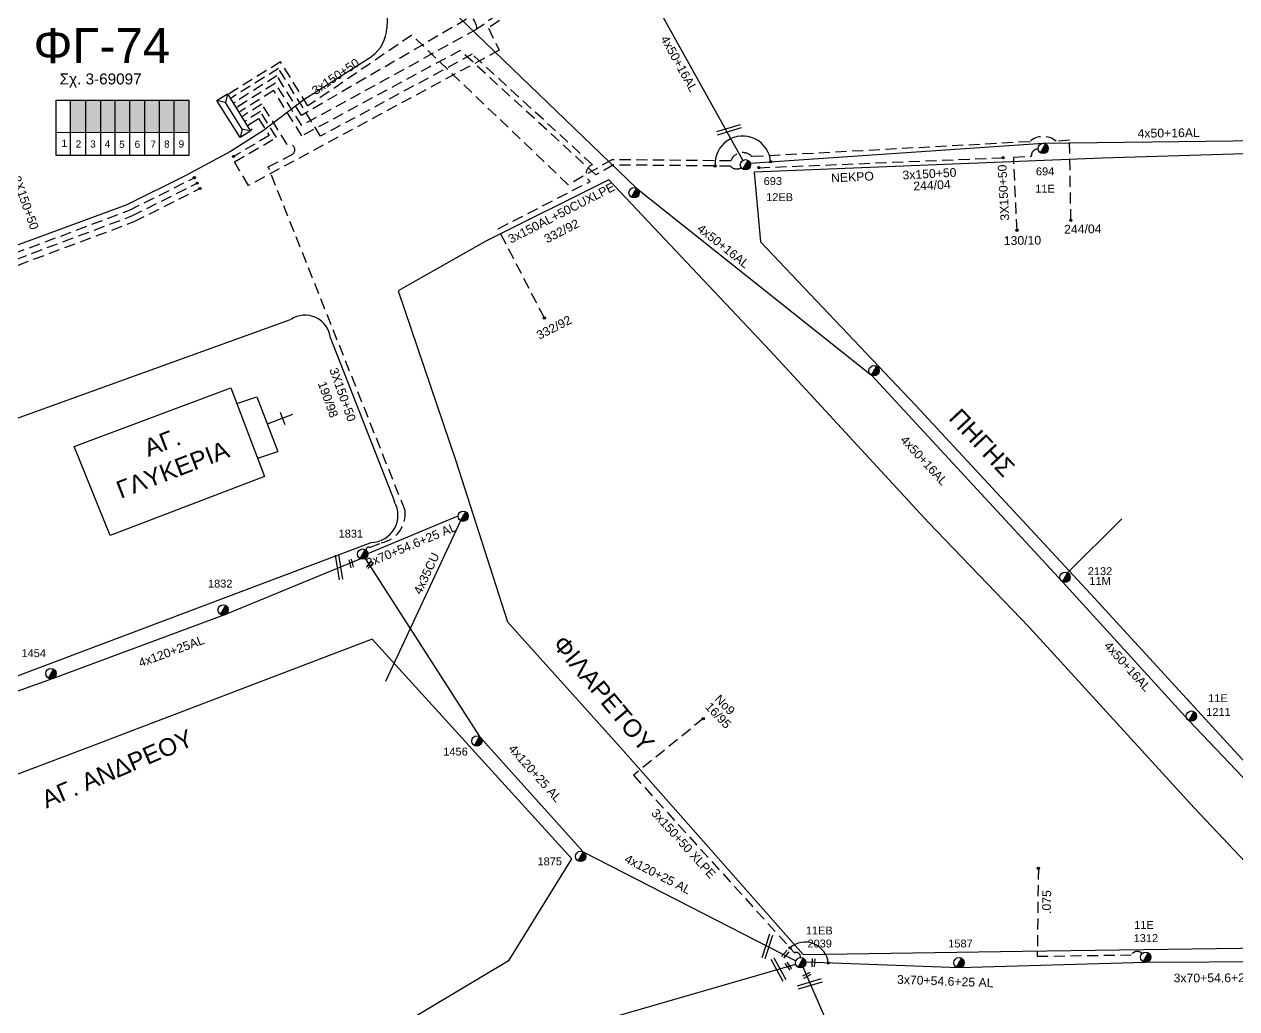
# Model space of a CAD drawing. Header units: millimetres. Extents: x -2590 to -1162, y 240 to 778.
# Drawn here: x -1747 to -1608.4, y 383.5 to 496 of the extents above; entities that cross this region are included whole.
import ezdxf
from ezdxf.enums import TextEntityAlignment as Align

# ---------------------------------------------------------------- set-up
doc = ezdxf.new("R2010")
doc.units = ezdxf.units.MM
doc.linetypes.add('DASHED', pattern=[19.05, 12.7, -6.35])
for name, color, linetype in [('3x150+50', 7, 'Continuous'), ('3x150+50 XLPE', 7, 'SYN_LINE'), ('3x150AL+50CU', 7, 'Continuous'), ('3x150AL+50CUXLPE', 7, 'Continuous'), ('4x35CU', 7, 'DASHED'), ('4x50 + 13_5', 7, 'SYN_LINE'), ('4x50+16AL', 7, 'Continuous'), ('Pillar OTE', 7, 'Continuous'), ('TEXT ΚΑΛΩΔΙΩΝ', 7, 'Continuous'), ('Άγνωστα', 7, 'Continuous'), ('ΑΓΝΩΣΤΟ ΕΝΑΕΡΙΟ ΚΑΛΩΔΙΟ', 7, 'Continuous'), ('ΑΓΝΩΣΤΟ ΥΠΟΓΕΙΟ ΚΑΛΩΔΙΟ', 7, 'DASHED'), ('Καλώδια ΧΤ   3x150AL+50CU', 7, 'DASHED'), ('Μηχανική τομή', 7, 'Continuous'), ('ΝΕΚΡΟ', 7, 'DASHED'), ('Στύλος ΦΜ', 7, 'Continuous'), ('Στύλος ΦΜ @ 1', 7, 'Continuous'), ('Συνδέσεις', 7, 'Continuous'), ('Συνεστραμμένα ΧΤ   3x70+54.6+25 AL', 7, 'SYN_LINE'), ('Συνεστραμμένα ΧΤ   4x120+25 AL', 7, 'SYN_LINE'), ('Τομή', 7, 'Continuous'), ('ΥΠΟΒΑΘΡΟ ΔΕΗ', 7, 'Continuous'), ('Υποσταθμός πόλεως', 7, 'Continuous'), ('Υπόβαθρο ΔΕΗ', 7, 'Continuous'), ('Υπόγεια Καλώδια Δικτύου ΧΤ   .075', 7, 'DASHED')]:
    doc.layers.add(name, color=color, linetype=linetype)
doc.styles.add('arial', font='ARIAL.TTF')
doc.styles.get("Standard").update_dxf_attribs({"font": 'ARIAL.TTF'})
doc.linetypes.add('SYN_LINE', pattern='A,0.5,-0.0001,["/\\/\\/\\/",Standard,S=0.1,R=0,X=0,Y=-0.05],-0.25', length=0.7501)

# ---------------------------------------------------------------- blocks, each defined once
blk = doc.blocks.new('ΥΠΑΡΧΩΝ ΤΣΙΜΕΝΤΕΝΙΟΣ ΣΤΥΛΟΣ')
at = {"layer": 'Στύλος ΦΜ'}
blk.add_hatch(color=256, dxfattribs=at).paths.add_polyline_path([(-1.29, -2.28, 0.574793), (2.62, 0, 0.268822), (1.3, 2.27)])
blk.add_line((-1.29, -2.28), (1.3, 2.27), dxfattribs=at)
blk.add_circle((0, 0), 2.62, dxfattribs=at)
at = {"layer": 'Στύλος ΦΜ', "flags": 4}
for tag, p in [('ΤΥΠΟΣ', (-4.91, 3.03)), ('ΑΡΙΘΜΟΣ', (-4.68, 8.05))]:
    blk.add_attdef(tag, p, '', height=4, dxfattribs=at)
blk = doc.blocks.new('ΥΠΟΣΤΑΘΜΟΣ ΠΟΛΕΩΣ 9 ΑΝΑΧΩΡΗΣΕΩΝ')
at = {"layer": 'Υποσταθμός πόλεως', "ltscale": 40}
for p, q in [((-9.63, -2.82), (-9.63, -4)), ((-7.12, -2.82), (-7.12, -4)), ((-4.84, -2.82), (-4.84, -4)), ((-2.36, -2.82), (-2.36, -4)), ((0.09, -2.82), (0.09, -4)), ((2.55, -2.82), (2.55, -4)), ((5.02, -2.82), (5.02, -4)), ((7.48, -2.82), (7.48, -4)), ((9.61, -2.82), (9.61, -4))]:
    blk.add_line(p, q, dxfattribs=at)
blk.add_lwpolyline([(-10.02, 2.82), (10.02, 2.82), (10.02, -2.82), (-10.02, -2.82)], close=True, dxfattribs=at)
for points in [[(-7.21, 0), (-10.02, 2.82)], [(-10.02, -2.82), (-7.21, 0)], [(-7.21, 0), (7.21, 0)], [(7.21, 0), (10.02, 2.82)], [(10.02, -2.82), (7.21, 0)]]:
    blk.add_lwpolyline(points, dxfattribs=at)
at = {"layer": 'Υποσταθμός πόλεως', "linetype": 'SYN_LINE', "ltscale": 40, "flags": 1}
for tag, p in [('ΜΕΤΑΣΧΗΜΑΤΙΣΜΟΣ', (10.79, 1.71)), ('ΙΣΧΥΣ', (10.77, -1.08)), ('ΑΡΙΘΜΟΣ', (10.89, -3.8))]:
    blk.add_attdef(tag, p, '', height=1.8, dxfattribs=at)
blk = doc.blocks.new('_ΣΥΝΔΕΣΗ')
at = {"layer": 'Συνδέσεις', "linetype": 'SYN_LINE', "ltscale": 40}
blk.add_hatch(color=256, dxfattribs=at).paths.add_polyline_path([(0.5, -0.01, 1), (-0.5, -0.01, 1)])
at = {"layer": 'Συνδέσεις'}
blk.add_circle((0, -0.01), 0.5, dxfattribs=at)
blk = doc.blocks.new('ΤΟΜΗ')
at = {"layer": 'Τομή', "ltscale": 40}
for p, q in [((-0.03, -1.92), (-11.4, -1.92)), ((-0.03, -3.42), (-11.4, -3.42))]:
    blk.add_line(p, q, dxfattribs=at)
blk = doc.blocks.new('ΜΗΧΑΝΙΚΗ ΤΟΜΗ')
at = {"layer": 'Μηχανική τομή', "ltscale": 40}
for p, q in [((0, 0.76), (-3.79, 0.76)), ((0, -0.34), (-3.79, -0.34))]:
    blk.add_line(p, q, dxfattribs=at)

msp = doc.modelspace()

# ---------------------------------------------------------------- hatches: boundary and pattern name
at = {"layer": 'Καλώδια ΧΤ   3x150AL+50CU', "linetype": 'DASHED', "lineweight": -3, "ltscale": 0.2}
h = msp.add_hatch(color=5, dxfattribs=at)
h.dxf.hatch_style = 1
h.paths.add_polyline_path([(-1739.94, 487.38), (-1741.66, 487.38), (-1741.66, 483.7), (-1739.94, 483.69)])
h = msp.add_hatch(color=27, dxfattribs=at)
h.dxf.hatch_style = 1
h.paths.add_polyline_path([(-1739.94, 483.69), (-1738.22, 483.69), (-1738.22, 487.38), (-1739.94, 487.38)])
h = msp.add_hatch(color=1, dxfattribs=at)
h.dxf.hatch_style = 1
h.paths.add_polyline_path([(-1736.57, 487.38), (-1738.22, 487.38), (-1738.22, 483.69), (-1736.57, 483.69)])
h = msp.add_hatch(color=62, dxfattribs=at)
h.dxf.hatch_style = 1
h.paths.add_polyline_path([(-1736.57, 483.69), (-1734.88, 483.69), (-1734.88, 487.38), (-1736.57, 487.38)])
at = {"layer": 'Καλώδια ΧΤ   3x150AL+50CU', "linetype": 'Continuous', "ltscale": 0.1}
h = msp.add_hatch(color=85, dxfattribs=at)
h.dxf.hatch_style = 1
h.paths.add_polyline_path([(-1734.88, 483.69), (-1733.18, 483.69), (-1733.18, 487.38), (-1734.88, 487.38)])
at = {"layer": 'Καλώδια ΧΤ   3x150AL+50CU', "linetype": 'DASHED', "lineweight": -3, "ltscale": 0.2}
h = msp.add_hatch(color=6, dxfattribs=at)
h.dxf.hatch_style = 1
h.paths.add_polyline_path([(-1733.21, 483.69), (-1731.51, 483.69), (-1731.51, 487.38), (-1733.21, 487.38)])
h = msp.add_hatch(color=151, dxfattribs=at)
h.dxf.hatch_style = 1
h.paths.add_polyline_path([(-1731.54, 483.69), (-1729.84, 483.69), (-1729.84, 487.38), (-1731.54, 487.38)])
at = {"layer": 'Καλώδια ΧΤ   3x150AL+50CU', "linetype": 'Continuous', "ltscale": 0.1}
h = msp.add_hatch(color=2, dxfattribs=at)
h.dxf.hatch_style = 1
h.paths.add_polyline_path([(-1729.82, 483.68), (-1728.16, 483.68), (-1728.16, 487.38), (-1729.82, 487.38)])

# ---------------------------------------------------------------- linework, layer by layer
at = {"layer": '3x150+50', "color": 6, "linetype": 'DASHED', "lineweight": -3, "ltscale": 0.1}
msp.add_lwpolyline([(-1663.5, 521.52), (-1656.71, 511.02), (-1660.28, 509.07, -0.216223), (-1673.52, 506.18), (-1678.69, 506.44), (-1693.91, 495.6), (-1692.67, 493.08), (-1721.34, 477.61), (-1722.92, 480.31), (-1718.14, 483.11), (-1719.97, 486.06), (-1721.53, 485.09)], format="xyb", dxfattribs=at)
at = {"layer": '3x150+50', "color": 1, "linetype": 'DASHED', "lineweight": -3, "ltscale": 0.1}
msp.add_lwpolyline([(-1654.13, 514.02, -0.733374), (-1655.14, 513.24), (-1660.37, 509.76, -0.29202), (-1677.3, 508.16), (-1695.22, 495.48), (-1715.25, 484.46), (-1718.26, 489.3), (-1722.51, 486.66)], format="xyb", dxfattribs=at)
at = {"layer": '3x150+50', "color": 85, "linetype": 'DASHED', "lineweight": -3, "ltscale": 0.1}
msp.add_lwpolyline([(-1627.32, 473.64), (-1627.48, 482.8), (-1629.01, 482.68, 0.375505), (-1632.03, 482.62), (-1663.75, 480.91, 0.548137), (-1666.21, 480.43), (-1679.78, 480.56), (-1684.77, 477.7), (-1702.66, 494.79), (-1714.53, 486.72), (-1717.66, 491.75), (-1723.44, 488.16)], format="xyb", dxfattribs=at)
at = {"layer": '3x150+50', "color": 151, "linetype": 'DASHED', "lineweight": -3, "ltscale": 0.1}
msp.add_lwpolyline([(-1707.87, 435.9, -0.729025), (-1707.48, 436.23), (-1706.17, 436.76, 0.387344), (-1703.42, 440.47), (-1719.07, 479.74), (-1716.34, 481.15, 0.90209), (-1716.92, 482.31), (-1719.79, 486.91), (-1721.86, 485.62)], format="xyb", dxfattribs=at)
at = {"layer": '3x150+50', "color": 133, "linetype": 'DASHED', "lineweight": -3, "ltscale": 0.1}
msp.add_lwpolyline([(-1790.22, 453.9, 0.75612), (-1787.65, 455.14), (-1763.96, 463.16), (-1734.67, 474.13), (-1727.2, 477.89)], format="xyb", dxfattribs=at)
at = {"layer": '3x150+50', "color": 1, "linetype": 'DASHED', "lineweight": -3, "ltscale": 0.1}
msp.add_arc((-1697.55, 495.3), 2.34, 4.4597, 82.825, dxfattribs=at)
at = {"layer": '3x150+50 XLPE', "color": 2, "linetype": 'DASHED', "lineweight": -3, "ltscale": 0.1}
msp.add_lwpolyline([(-1669.34, 416.68), (-1677.32, 410.21), (-1658.91, 389.91, -0.609626), (-1658.25, 389.37, 1.914366)], format="xyb", dxfattribs=at)
at = {"layer": '3x150AL+50CU', "color": 5, "linetype": 'DASHED', "lineweight": -3, "ltscale": 0.1}
msp.add_lwpolyline([(-1633.48, 472.49), (-1633.86, 480.87), (-1631.84, 480.97, -0.436885), (-1631.08, 481.78, 10.101021)], format="xyb", dxfattribs=at)
at = {"layer": '3x150AL+50CUXLPE', "color": 62, "linetype": 'DASHED', "lineweight": -3, "ltscale": 0.1}
msp.add_lwpolyline([(-1687.5, 462.47), (-1692.79, 472.68), (-1682.26, 478.08, -0.615402), (-1682.01, 479.99), (-1695.75, 492.61), (-1713.08, 483.25), (-1717.89, 490.99), (-1723.16, 487.71)], format="xyb", dxfattribs=at)
at = {"layer": '3x150AL+50CUXLPE', "color": 27, "linetype": 'DASHED', "lineweight": -3, "ltscale": 0.1}
msp.add_lwpolyline([(-1789.72, 454.06, 0.531784), (-1788.15, 455.71), (-1764.2, 463.82), (-1734.95, 474.78), (-1727.51, 478.51)], format="xyb", dxfattribs=at)
at = {"layer": '3x150AL+50CUXLPE', "color": 5, "linetype": 'DASHED', "lineweight": -3, "ltscale": 0.1}
msp.add_lwpolyline([(-1790.89, 453.67, 0.697492), (-1787.22, 454.55), (-1763.73, 462.5), (-1734.38, 473.49), (-1726.88, 477.26)], format="xyb", dxfattribs=at)
at = {"layer": '4x35CU', "color": 151, "linetype": 'SYN_LINE', "lineweight": -3, "ltscale": 10}
msp.add_lwpolyline([(-1697.08, 439.3), (-1705.66, 420.92)], dxfattribs=at)
at = {"layer": '4x50 + 13_5', "color": 62, "linetype": 'Continuous', "lineweight": -3, "ltscale": 0.1}
msp.add_lwpolyline([(-1593.26, 308.38), (-1607.51, 323.25), (-1622.31, 337.67), (-1634.07, 355.05), (-1650.04, 370.08), (-1657.92, 388.27)], dxfattribs=at)
at = {"layer": '4x50+16AL', "color": 2, "linetype": 'Continuous', "lineweight": -3, "ltscale": 0.1}
msp.add_lwpolyline([(-1681.66, 510.78), (-1664.81, 480.49)], dxfattribs=at)
at = {"layer": '4x50+16AL', "color": 30, "linetype": 'Continuous', "lineweight": -3, "ltscale": 0.1}
msp.add_lwpolyline([(-1697.3, 496.85), (-1676.96, 477.31), (-1650.11, 455.94), (-1628.28, 432.33), (-1613.84, 416.45), (-1593.85, 395.47)], dxfattribs=at)
at = {"layer": '4x50+16AL', "color": 5, "linetype": 'Continuous', "lineweight": -3, "ltscale": 0.1}
msp.add_lwpolyline([(-1663.97, 480.17), (-1630.5, 482.44), (-1590.12, 482.95)], dxfattribs=at)
at = {"layer": 'Pillar OTE', "lineweight": -3, "ltscale": 40}
for points in [[(-1743.32, 481.06), (-1743.32, 487.38), (-1728.16, 487.38), (-1728.16, 481.04), (-1743.32, 481.06)], [(-1741.66, 481.06), (-1741.66, 487.38)], [(-1739.94, 481.05), (-1739.94, 487.38)], [(-1738.22, 481.05), (-1738.22, 487.38)], [(-1736.57, 481.05), (-1736.57, 487.38)], [(-1734.88, 481.05), (-1734.88, 487.38)], [(-1733.18, 481.05), (-1733.18, 487.38)], [(-1731.51, 481.05), (-1731.51, 487.38)], [(-1729.82, 481.04), (-1729.82, 487.38)], [(-1743.32, 483.7), (-1728.16, 483.68)]]:
    msp.add_lwpolyline(points, dxfattribs=at)
at = {"layer": 'ΑΓΝΩΣΤΟ ΕΝΑΕΡΙΟ ΚΑΛΩΔΙΟ', "color": 30, "linetype": 'SYN_LINE', "lineweight": -3, "ltscale": 10}
msp.add_lwpolyline([(-1627.7, 433.35), (-1621.49, 439.53)], dxfattribs=at)
at = {"layer": 'ΑΓΝΩΣΤΟ ΥΠΟΓΕΙΟ ΚΑΛΩΔΙΟ', "color": 27, "linetype": 'DASHED', "lineweight": -3, "ltscale": 0.1}
msp.add_lwpolyline([(-1686.63, 514.69), (-1687.41, 515.37, 0.805651), (-1687.78, 515.09), (-1684.62, 512.3), (-1684.96, 511.68), (-1682.46, 509.51), (-1694.75, 497.58), (-1715.27, 485.63), (-1718.08, 490.15), (-1722.83, 487.19)], format="xyb", dxfattribs=at)
at = {"layer": 'ΑΓΝΩΣΤΟ ΥΠΟΓΕΙΟ ΚΑΛΩΔΙΟ', "color": 5, "linetype": 'DASHED', "lineweight": -3, "ltscale": 0.1}
msp.add_lwpolyline([(-1665.02, 479.66, -0.391674), (-1666.22, 479.83), (-1679.62, 479.96), (-1681.62, 478.82), (-1697.12, 493.05), (-1715.22, 483.28), (-1718.45, 488.47), (-1722.18, 486.14)], format="xyb", dxfattribs=at)
at = {"layer": 'ΑΓΝΩΣΤΟ ΥΠΟΓΕΙΟ ΚΑΛΩΔΙΟ', "color": 2, "linetype": 'DASHED', "lineweight": -3, "ltscale": 0.1}
msp.add_lwpolyline([(-1721.23, 484.61), (-1720.17, 485.27), (-1718.97, 483.32), (-1723.04, 480.93)], dxfattribs=at)
at = {"layer": 'ΝΕΚΡΟ', "linetype": 'DASHED', "lineweight": -3, "ltscale": 0.1}
msp.add_lwpolyline([(-1662.99, 479.64), (-1635.06, 480.79)], dxfattribs=at)
at = {"layer": 'Συνεστραμμένα ΧΤ   3x70+54.6+25 AL', "color": 151, "linetype": 'SYN_LINE', "lineweight": -3, "ltscale": 10}
msp.add_lwpolyline([(-1707.7, 435.55), (-1697.37, 439.85)], dxfattribs=at)
at = {"layer": 'Συνεστραμμένα ΧΤ   3x70+54.6+25 AL', "color": 2, "linetype": 'SYN_LINE', "lineweight": -3, "ltscale": 10}
msp.add_lwpolyline([(-1594.06, 394.58), (-1604.2, 388.87), (-1618.8, 388.82), (-1640.09, 388.19), (-1657.62, 388.83)], dxfattribs=at)
at = {"layer": 'Συνεστραμμένα ΧΤ   3x70+54.6+25 AL', "color": 27, "linetype": 'SYN_LINE', "lineweight": -3, "ltscale": 10}
msp.add_lwpolyline([(-1729.66, 355.3), (-1708.5, 368.21), (-1688.24, 380.09), (-1658.77, 388.61)], dxfattribs=at)
at = {"layer": 'Συνεστραμμένα ΧΤ   4x120+25 AL', "color": 133, "linetype": 'SYN_LINE', "lineweight": -3, "ltscale": 10}
msp.add_lwpolyline([(-1775.58, 409.87), (-1743.61, 421.31), (-1723.92, 428.6), (-1708.57, 434.96)], dxfattribs=at)
at = {"layer": 'Συνεστραμμένα ΧΤ   4x120+25 AL', "color": 151, "linetype": 'SYN_LINE', "lineweight": -3, "ltscale": 10}
msp.add_lwpolyline([(-1707.99, 434.97), (-1694.93, 414.63), (-1683.07, 401.44), (-1658.76, 388.98)], dxfattribs=at)
at = {"layer": 'ΥΠΟΒΑΘΡΟ ΔΕΗ', "lineweight": -3}
for points in [[(-1704.72, 513.93), (-1705.51, 495.6)], [(-1707.21, 492.37), (-1715, 487.41), (-1719.61, 483.92), (-1723.37, 481.5), (-1728.51, 478.77), (-1735.23, 475.42), (-1749.71, 470.07), (-1764.43, 464.48), (-1773.2, 461.57), (-1814.15, 447.55), (-1839.75, 438.73), (-1856.35, 432.99)], [(-1592.9, 395.81), (-1585.8, 395.96), (-1586, 418.56), (-1586.34, 441.33), (-1577.16, 460.02), (-1568.38, 477.44), (-1570.74, 482.46), (-1586.11, 481.88), (-1623.74, 480.73), (-1663.51, 479.13), (-1662.79, 471.19), (-1645.05, 452.47), (-1625.07, 430.96), (-1602.29, 406.09), (-1592.9, 395.81)], [(-1657.93, 389.71), (-1632.84, 390.08), (-1605.16, 390.49), (-1604.78, 397.52), (-1613.22, 406.48), (-1632.08, 427.13), (-1643.58, 439.09), (-1661.69, 458.7), (-1680.13, 478.27), (-1694.19, 471.25), (-1704.21, 465.58), (-1697.62, 446.16), (-1691.73, 427.76), (-1678.51, 413.04), (-1657.93, 389.71)], [(-1775.86, 440.88), (-1716.51, 462.29)], [(-1711.96, 460.18), (-1704.65, 441.48)], [(-1722.66, 452.7), (-1720.37, 453.47)], [(-1720.37, 453.47), (-1717.99, 447.21)], [(-1716.28, 451.44), (-1719.18, 450.34)], [(-1717.72, 451.69), (-1717.45, 451)], [(-1717.45, 451), (-1717.19, 450.31)], [(-1720.28, 446.44), (-1717.99, 447.21)], [(-1766.38, 414.55), (-1707.29, 436.8)], [(-1735.73, 362.67), (-1691.53, 389.08), (-1684.35, 400.66), (-1707.21, 425.77), (-1739.55, 413.4), (-1767.89, 402.72), (-1752.61, 382.37), (-1735.73, 362.67)]]:
    msp.add_lwpolyline(points, dxfattribs=at)
msp.add_lwpolyline([(-1741.24, 447.77), (-1723.35, 454.49), (-1719.49, 444.37), (-1737.16, 437.6)], close=True, dxfattribs=at)
for centre, radius, start, end in [((-1709.85, 495.83), 4.34, 307.3805, 356.9514), ((-1714.87, 459.86), 2.93, 6.3276, 123.9301), ((-1707.35, 439.92), 3.11, 271.0938, 30.0935)]:
    msp.add_arc(centre, radius, start, end, dxfattribs=at)
at = {"layer": 'ΥΠΟΒΑΘΡΟ ΔΕΗ', "lineweight": -3, "ltscale": 0.1}
for centre, radius, start, end in [((-1664.82, 480.09), 3.18, 4.2623, 184.3541), ((-1657.69, 388.49), 2.64, 5.3194, 131.3122)]:
    msp.add_arc(centre, radius, start, end, dxfattribs=at)
at = {"layer": 'Υπόγεια Καλώδια Δικτύου ΧΤ   .075', "color": 2, "linetype": 'DASHED', "lineweight": -3, "ltscale": 0.1}
msp.add_lwpolyline([(-1631.04, 399.56), (-1631.17, 389.51), (-1620.42, 389.67, -0.499747), (-1619.17, 389.83, 2.214918)], format="xyb", dxfattribs=at)

# ---------------------------------------------------------------- block references
at = {"layer": 'Μηχανική τομή', "lineweight": -3}
for p, xscale, yscale, zscale, rotation in [((-1709.69, 434.88), 0.2499999999999676, 0.2499999999999676, 0.2499999999999676, 105.3343369721685), ((-1707.11, 434.58), 0.2499999999999676, 0.2499999999999676, 0.2499999999999676, 48.04108403016183), ((-1659.61, 390.07), 0.2499999999999676, 0.2499999999999676, 0.2499999999999676, 48.04108403016183), ((-1659.85, 388.8), 0.2499999999999676, 0.2499999999999676, 0.2499999999999676, 124.7955367734532), ((-1656.69, 389.24), 0.2499999999999676, 0.2499999999999676, 0.2499999999999676, 86.58311989087859), ((-1657.09, 387.5), 0.2499999999999675, 0.2499999999999675, 0.2499999999999675, 28.08737479090508)]:
    msp.add_blockref('ΜΗΧΑΝΙΚΗ ΤΟΜΗ', p, dxfattribs=dict(at, xscale=xscale, yscale=yscale, zscale=zscale, rotation=rotation))
at = {"layer": 'Στύλος ΦΜ @ 1', "lineweight": -3, "ltscale": 40}
ref = msp.add_blockref('ΥΠΑΡΧΩΝ ΤΣΙΜΕΝΤΕΝΙΟΣ ΣΤΥΛΟΣ', (-1630.49, 481.85), dxfattribs=dict(at, xscale=0.2249999999999943, yscale=0.2249999999999943, zscale=0.2249999999999943))
ref.add_attrib('ΤΥΠΟΣ', '11E', dxfattribs={"layer": 'Στύλος ΦΜ', "height": 0.9, "flags": 4}).set_placement((-1631.39, 476.53), align=Align.BOTTOM_LEFT)
ref.add_attrib('ΑΡΙΘΜΟΣ', '694', (-1631.32, 478.78), dxfattribs={"layer": 'Στύλος ΦΜ', "height": 0.9, "flags": 4})
ref = msp.add_blockref('ΥΠΑΡΧΩΝ ΤΣΙΜΕΝΤΕΝΙΟΣ ΣΤΥΛΟΣ', (-1664.52, 479.98), dxfattribs=dict(at, xscale=0.2249999999999943, yscale=0.2249999999999943, zscale=0.2249999999999943))
ref.add_attrib('ΤΥΠΟΣ', '12EB', dxfattribs={"layer": 'Στύλος ΦΜ', "height": 0.9, "flags": 4}).set_placement((-1662.16, 475.56), align=Align.BOTTOM_LEFT)
ref.add_attrib('ΑΡΙΘΜΟΣ', '693', (-1662.44, 477.67), dxfattribs={"layer": 'Στύλος ΦΜ', "height": 0.9, "flags": 4})
at = {"layer": 'Στύλος ΦΜ @ 1', "lineweight": -3, "ltscale": 40, "xscale": 0.2249999999999943, "yscale": 0.2249999999999943, "zscale": 0.2249999999999943}
for p in [(-1677.25, 476.79), (-1649.82, 456.45), (-1696.79, 439.81)]:
    msp.add_blockref('ΥΠΑΡΧΩΝ ΤΣΙΜΕΝΤΕΝΙΟΣ ΣΤΥΛΟΣ', p, dxfattribs=at)
at = {"layer": 'Στύλος ΦΜ @ 1', "lineweight": -3, "ltscale": 40}
ref = msp.add_blockref('ΥΠΑΡΧΩΝ ΤΣΙΜΕΝΤΕΝΙΟΣ ΣΤΥΛΟΣ', (-1708.28, 435.48), dxfattribs=dict(at, xscale=0.2249999999999943, yscale=0.2249999999999943, zscale=0.2249999999999943))
ref.add_attrib('ΑΡΙΘΜΟΣ', '1831', (-1711.03, 437.37), dxfattribs={"layer": 'Στύλος ΦΜ', "height": 0.9, "flags": 4})
ref = msp.add_blockref('ΥΠΑΡΧΩΝ ΤΣΙΜΕΝΤΕΝΙΟΣ ΣΤΥΛΟΣ', (-1627.99, 432.84), dxfattribs=dict(at, xscale=0.2249999999999943, yscale=0.2249999999999943, zscale=0.2249999999999943))
ref.add_attrib('ΤΥΠΟΣ', '11M', dxfattribs={"layer": 'Στύλος ΦΜ', "height": 0.9, "flags": 4}).set_placement((-1625.21, 431.68), align=Align.BOTTOM_LEFT)
ref.add_attrib('ΑΡΙΘΜΟΣ', '2132', (-1625.39, 433.08), dxfattribs={"layer": 'Στύλος ΦΜ', "height": 0.9, "flags": 4})
ref = msp.add_blockref('ΥΠΑΡΧΩΝ ΤΣΙΜΕΝΤΕΝΙΟΣ ΣΤΥΛΟΣ', (-1724.23, 429.1), dxfattribs=dict(at, xscale=0.2249999999999943, yscale=0.2249999999999943, zscale=0.2249999999999943))
ref.add_attrib('ΑΡΙΘΜΟΣ', '1832', (-1725.96, 431.66), dxfattribs={"layer": 'Στύλος ΦΜ', "height": 0.9, "flags": 4})
ref = msp.add_blockref('ΥΠΑΡΧΩΝ ΤΣΙΜΕΝΤΕΝΙΟΣ ΣΤΥΛΟΣ', (-1743.91, 421.82), dxfattribs=dict(at, xscale=0.2249999999999943, yscale=0.2249999999999943, zscale=0.2249999999999943))
ref.add_attrib('ΑΡΙΘΜΟΣ', '1454', (-1747.28, 423.71), dxfattribs={"layer": 'Στύλος ΦΜ', "height": 0.9, "flags": 4})
ref = msp.add_blockref('ΥΠΑΡΧΩΝ ΤΣΙΜΕΝΤΕΝΙΟΣ ΣΤΥΛΟΣ', (-1613.55, 416.96), dxfattribs=dict(at, xscale=0.2249999999999943, yscale=0.2249999999999943, zscale=0.2249999999999943))
ref.add_attrib('ΤΥΠΟΣ', '11E', dxfattribs={"layer": 'Στύλος ΦΜ', "height": 0.9, "flags": 4}).set_placement((-1611.63, 418.3), align=Align.BOTTOM_LEFT)
ref.add_attrib('ΑΡΙΘΜΟΣ', '1211', (-1611.85, 416.99), dxfattribs={"layer": 'Στύλος ΦΜ', "height": 0.9, "flags": 4})
ref = msp.add_blockref('ΥΠΑΡΧΩΝ ΤΣΙΜΕΝΤΕΝΙΟΣ ΣΤΥΛΟΣ', (-1695.22, 414.12), dxfattribs=dict(at, xscale=0.2249999999999943, yscale=0.2249999999999943, zscale=0.2249999999999943))
ref.add_attrib('ΑΡΙΘΜΟΣ', '1456', (-1699.06, 412.46), dxfattribs={"layer": 'Στύλος ΦΜ', "height": 0.9, "flags": 4})
ref = msp.add_blockref('ΥΠΑΡΧΩΝ ΤΣΙΜΕΝΤΕΝΙΟΣ ΣΤΥΛΟΣ', (-1683.36, 400.93), dxfattribs=dict(at, xscale=0.2249999999999943, yscale=0.2249999999999943, zscale=0.2249999999999943))
ref.add_attrib('ΑΡΙΘΜΟΣ', '1875', (-1688.29, 399.91), dxfattribs={"layer": 'Στύλος ΦΜ', "height": 0.9, "flags": 4})
ref = msp.add_blockref('ΥΠΑΡΧΩΝ ΤΣΙΜΕΝΤΕΝΙΟΣ ΣΤΥΛΟΣ', (-1658.21, 388.78), dxfattribs=dict(at, xscale=0.2249999999999943, yscale=0.2249999999999943, zscale=0.2249999999999943))
ref.add_attrib('ΤΥΠΟΣ', '11EB', dxfattribs={"layer": 'Στύλος ΦΜ', "height": 0.9, "flags": 4}).set_placement((-1657.62, 391.74), align=Align.BOTTOM_LEFT)
ref.add_attrib('ΑΡΙΘΜΟΣ', '2039', (-1657.43, 390.52), dxfattribs={"layer": 'Στύλος ΦΜ', "height": 0.9, "flags": 4})
ref = msp.add_blockref('ΥΠΑΡΧΩΝ ΤΣΙΜΕΝΤΕΝΙΟΣ ΣΤΥΛΟΣ', (-1618.77, 389.41), dxfattribs=dict(at, xscale=0.2249999999999943, yscale=0.2249999999999943, zscale=0.2249999999999943))
ref.add_attrib('ΤΥΠΟΣ', '11E', dxfattribs={"layer": 'Στύλος ΦΜ', "height": 0.9, "flags": 4}).set_placement((-1620.09, 392.37), align=Align.BOTTOM_LEFT)
ref.add_attrib('ΑΡΙΘΜΟΣ', '1312', (-1620.15, 391.14), dxfattribs={"layer": 'Στύλος ΦΜ', "height": 0.9, "flags": 4})
ref = msp.add_blockref('ΥΠΑΡΧΩΝ ΤΣΙΜΕΝΤΕΝΙΟΣ ΣΤΥΛΟΣ', (-1640.11, 388.78), dxfattribs=dict(at, xscale=0.2249999999999943, yscale=0.2249999999999943, zscale=0.2249999999999943))
ref.add_attrib('ΑΡΙΘΜΟΣ', '1587', (-1641.34, 390.52), dxfattribs={"layer": 'Στύλος ΦΜ', "height": 0.9, "flags": 4})
at = {"layer": 'Συνδέσεις', "lineweight": -3, "xscale": 0.25, "yscale": 0.25, "zscale": 0.25}
for p in [(-1723.04, 480.94), (-1667.99, 479.85), (-1662.99, 479.65), (-1661.65, 480.33), (-1635.06, 480.79), (-1727.51, 478.52), (-1727.2, 477.89), (-1726.88, 477.27), (-1627.32, 473.64), (-1633.48, 472.49), (-1687.5, 462.47), (-1669.34, 416.68), (-1631.04, 399.56), (-1659.43, 390.48), (-1655.06, 388.74)]:
    msp.add_blockref('_ΣΥΝΔΕΣΗ', p, dxfattribs=at)
at = {"layer": 'Τομή', "lineweight": -3}
for p, xscale, yscale, zscale, rotation in [((-1665.25, 485.01), 0.2499999999999996, 0.2499999999999996, 0.2499999999999996, 16.46105031911983), ((-1711.88, 435.3), 0.2499999999999996, 0.2499999999999996, 0.2499999999999996, 98.82358415561112), ((-1662.22, 392.18), 0.2499999999999996, 0.2499999999999996, 0.2499999999999996, 71.69153906173872), ((-1662.03, 388.94), 0.2499999999999996, 0.2499999999999996, 0.2499999999999996, 118.7205665488182), ((-1656.01, 387.39), 0.2499999999999995, 0.2499999999999995, 0.2499999999999995, 16.87780519766997)]:
    msp.add_blockref('ΤΟΜΗ', p, dxfattribs=dict(at, xscale=xscale, yscale=yscale, zscale=zscale, rotation=rotation))
at = {"layer": 'Υποσταθμός πόλεως', "lineweight": -3, "xscale": 0.2499999999999996, "yscale": 0.2499999999999996, "zscale": 0.2499999999999996, "rotation": 121.8864463938688}
msp.add_blockref('ΥΠΟΣΤΑΘΜΟΣ ΠΟΛΕΩΣ 9 ΑΝΑΧΩΡΗΣΕΩΝ', (-1723.02, 485.59), dxfattribs=at)

# ---------------------------------------------------------------- texts
at = {"lineweight": -3, "ltscale": 30, "char_height": 0.817, "width": 5.6286, "attachment_point": 1}
for s, insert in [('1', (-1742.7, 482.84)), ('2', (-1741.08, 482.77)), ('3', (-1739.42, 482.77)), ('4', (-1737.77, 482.77)), ('5', (-1736.11, 482.73)), ('6', (-1734.35, 482.74)), ('7', (-1732.54, 482.74)), ('8', (-1730.98, 482.76)), ('9', (-1729.32, 482.77))]:
    msp.add_mtext(s, dxfattribs=dict(at, insert=insert))
at = {"layer": 'TEXT ΚΑΛΩΔΙΩΝ', "linetype": 'Continuous', "lineweight": -3, "ltscale": 0.1}
for s, rotation, p in [('4x50+16AL', 299.0805, (-1672.1, 491.54)), ('3x150+50', 34.2439, (-1711.38, 490.07)), ('4x50+16AL', 0.7174, (-1616.14, 483.62)), ('3x150+50', 3.0889, (-1643.49, 478.96)), ('3Χ150+50', 92.9813, (-1635.03, 476.8)), ('3X150+50', 289.6205, (-1746.82, 475.65)), ('ΝΕΚΡΟ', 2.8581, (-1652.29, 478.59)), ('3x150AL+50CUXLPE', 27.1598, (-1685.56, 474.49)), ('4x50+16AL', 321.4917, (-1667.04, 470.69)), ('3X150+50', 289.6205, (-1710.56, 453.72)), ('190/98', 289.6205, (-1712.23, 453.16)), ('4x50+16AL', 312.748, (-1644.1, 446.19)), ('3x70+54.6+25 AL', 22.6053, (-1702.73, 436.53)), ('4x35CU', 64.955, (-1700.99, 433.28)), ('4x120+25AL', 20.3059, (-1730.15, 424.37)), ('4x50+16AL', 312.2761, (-1620.84, 422.65)), ('4x120+25 AL', 311.9636, (-1688.55, 410.43)), ('3x150+50 XLPE', 312.1912, (-1671.59, 402.4)), ('4x120+25 AL', 332.868, (-1674.53, 398.89)), ('.075', 89.3122, (-1630.09, 395.71)), ('3x70+54.6+25 AL', 357.91, (-1641.68, 386.67)), ('3x70+54.6+25 AL', 0.1989, (-1610.06, 387.05))]:
    msp.add_text(s, height=1, rotation=rotation, dxfattribs=at).set_placement(p, align=Align.MIDDLE_CENTER)
at = {"layer": 'TEXT ΚΑΛΩΔΙΩΝ', "linetype": 'Continuous', "lineweight": -3, "ltscale": 0.1, "char_height": 1, "attachment_point": 1, "rotation": 27.1598}
for insert in [(-1687.66, 471.88), (-1688.54, 460.86)]:
    msp.add_mtext_dynamic_manual_height_columns('332/92', width=1.8, gutter_width=0, heights=[0.73], dxfattribs=dict(at, insert=insert))
at = {"layer": 'Άγνωστα', "color": 7, "lineweight": -3, "insert": (-1742.92, 490.42), "char_height": 1.25, "width": 4.551914400963142e-14, "attachment_point": 1}
msp.add_mtext('Σχ. 3-69097', dxfattribs=at)
at = {"layer": 'Άγνωστα', "color": 7, "lineweight": -3, "char_height": 1, "attachment_point": 1}
for s, insert, rotation in [('244/04', (-1645.36, 478.04), 3), ('244/04', (-1628.1, 473.11), 0.819), ('130/10', (-1635, 471.81), 0.819), ('No9', (-1667.4, 419.53), 313.9603), ('16/95', (-1668.48, 418.65), 313.9603)]:
    msp.add_mtext_dynamic_manual_height_columns(s, width=1.8, gutter_width=0, heights=[0.73], dxfattribs=dict(at, insert=insert, rotation=rotation))
at = {"layer": 'ΥΠΟΒΑΘΡΟ ΔΕΗ', "lineweight": -3, "ltscale": 40, "char_height": 2, "attachment_point": 1, "style": 'arial'}
for s, insert, width, rotation in [('ΠΗΓΗΣ', (-1639.93, 452.31), 26.3134, 313.1564), ('\\pi6.0258;ΑΓ. \\P\\pi1.3539;ΓΛΥΚΕΡΙΑ', (-1739.12, 446.29), 15.9875, 21), ('ΦΙΛΑΡΕΤΟΥ', (-1685.17, 426.41), 26.3134, 309.8888), ('ΑΓ. ΑΝΔΡΕΟΥ', (-1745.22, 408.23), 26.3134, 23.2718)]:
    msp.add_mtext(s, dxfattribs=dict(at, insert=insert, width=width, rotation=rotation))
at = {"layer": 'Υπόβαθρο ΔΕΗ', "lineweight": -3, "insert": (-1745.91, 495.6), "char_height": 4, "width": 84.6573, "attachment_point": 1}
msp.add_mtext('ΦΓ-74', dxfattribs=at)

doc.saveas('drawing.dxf')
